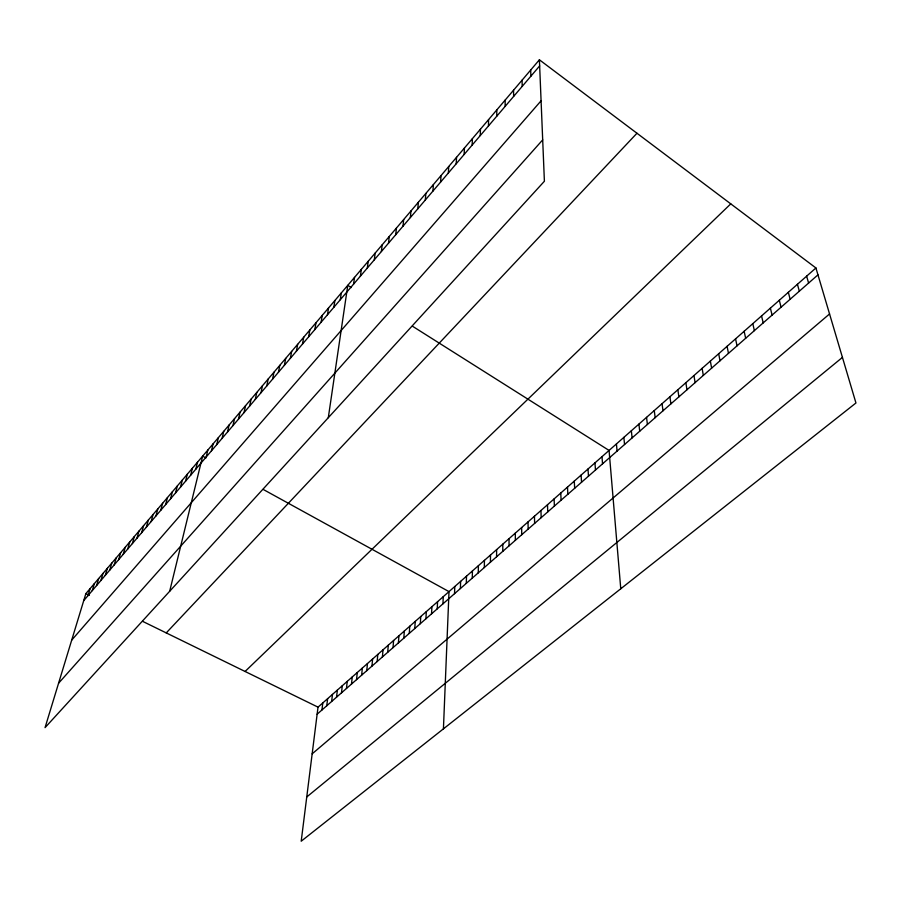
<?xml version="1.0" encoding="UTF-8"?>
<svg xmlns="http://www.w3.org/2000/svg" width="901" height="901" viewBox="0 0 901 901"><rect width="100%" height="100%" fill="white"/><g stroke="black" fill="none" stroke-linecap="round" stroke-linejoin="round"><path stroke-width="1.35" d="M502.792 551.333L502.803 544.159M496.586 556.784L496.631 549.61M496.755 116.206L496.811 109.922M490.426 562.19L490.504 555.016M484.321 567.54L484.434 560.366M488.466 125.926L488.579 119.608M478.262 572.856L478.408 565.682M472.259 578.127L472.428 570.952M480.267 135.544L480.436 129.192M466.301 583.352L466.504 576.178M460.388 588.533L460.625 581.37M472.158 145.061L472.383 138.675M454.532 593.68L454.791 586.517M443.427 728.853L449.002 591.619L263.137 489.401M442.943 603.839L443.258 596.676M464.139 154.465L464.42 148.057M437.222 608.862L437.571 601.699M456.199 163.768L456.537 157.326M431.545 613.84L431.917 606.688M425.914 618.784L426.319 611.633M448.36 172.969L448.743 166.505M420.328 623.683L420.756 616.532M414.775 628.549L415.237 621.397M409.279 633.369L409.764 626.229M440.589 182.081L441.028 175.582M403.817 638.156L404.324 631.027M398.4 642.909L398.94 635.779M432.919 191.091L433.392 184.57M393.027 647.628L393.591 640.498M425.317 199.999L425.846 193.456M387.7 652.301L388.286 645.172M382.407 656.942L383.015 649.824M417.794 208.818L418.379 202.241M377.159 661.548L377.789 654.43M371.944 666.121L372.597 659.014M410.36 217.535L410.98 210.947M366.775 670.659L367.45 663.553M361.639 675.164L362.337 668.058M356.548 679.636L357.269 672.529M402.995 226.174L403.671 219.551M351.491 684.073L352.235 676.978M346.468 688.465L347.234 681.381M395.719 234.71L396.429 228.077M341.49 692.835L342.279 685.751M388.511 243.169L389.266 236.512M336.546 697.171L337.357 690.098M331.636 701.485L332.469 694.412M326.77 705.753L327.615 698.692M381.371 251.537L382.17 244.858M321.927 709.999L322.795 702.938M374.309 259.815L375.154 253.113M815.923 267.969L318.019 707.15L301.204 841.207L855.95 402.984L815.923 267.969L539.395 59.793L85.877 593.59L45.05 727.636L544.395 181.247L539.395 59.793M367.326 268.014L368.205 261.29M360.411 276.123L361.324 269.388M353.564 284.153L354.521 277.407M328.302 417.704L347.775 285.335L351.3 287.565M340.274 299.74L341.299 292.96M333.82 307.309L334.89 300.506M327.435 314.798L328.538 307.996M321.105 322.22L322.243 315.395M314.832 329.575L316.003 322.738M308.626 336.85L309.831 330.003M302.477 344.069L303.716 337.199M296.384 351.21L297.657 344.34M290.359 358.283L291.654 351.401M284.378 365.299L285.696 358.407M278.454 372.248L279.806 365.344M272.586 379.13L273.972 372.214M266.775 385.943L268.183 379.017M261.008 392.701L262.45 385.774M255.298 399.391L256.774 392.453M249.645 406.036L251.142 399.087M244.036 412.602L245.556 405.653M238.483 419.123L240.026 412.162M232.976 425.576L234.553 418.616M227.525 431.973L229.113 425.002M222.119 438.325L223.73 431.342M216.758 444.61L218.391 437.627M211.442 450.838L213.109 443.855M206.171 457.021L207.861 450.027M169.681 591.27L202.657 456.143L205.957 457.956M195.776 469.207L197.51 462.213M190.64 475.232L192.397 468.227M185.561 481.19L187.329 474.185M180.515 487.114L182.306 480.098M175.515 492.971L177.328 485.966M170.559 498.794L172.384 491.777M165.638 504.56L167.485 497.543M160.761 510.27L162.631 503.254M155.929 515.946L157.821 508.93M151.131 521.566L153.046 514.55M146.379 527.141L148.305 520.125M141.671 532.671L143.608 525.655M136.997 538.156L138.945 531.128M132.357 543.596L134.328 536.568M127.751 548.991L129.744 541.963M123.189 554.34L125.194 547.312M118.673 559.645L120.689 552.628M114.179 564.916L116.218 557.888M109.731 570.13L111.78 563.114M105.304 575.311L107.377 568.294M100.923 580.447L103.007 573.43M96.587 585.549L98.682 578.532M92.274 590.606L94.38 583.589M87.994 595.629L90.111 588.612M83.748 600.607L539.654 65.908M71.72 640.093L541.084 100.788M58.588 683.206L542.695 139.869M166.246 632.907L636.962 133.247M245.083 671.47L730.767 203.863M317.129 714.211L817.962 274.85M312.151 753.855L829.562 313.953M306.745 796.98L842.435 357.393M85.877 593.59L89.402 595.313M142.549 621.318L318.019 707.15M412.376 326.151L609.065 450.432L620.766 588.758M806.632 276.168L808.602 283.072M797.43 284.288L799.333 291.203M788.33 292.318L790.154 299.245M779.309 300.27L781.077 307.218M770.389 308.142L772.089 315.102M761.559 315.936L763.192 322.907M752.808 323.65L754.374 330.633M744.147 331.286L745.656 338.28M735.576 338.844L737.018 345.86M727.084 346.333L728.47 353.361M718.683 353.755L720.012 360.783M710.36 361.098L711.621 368.137M702.116 368.363L703.321 375.424M693.95 375.571L695.099 382.632M685.864 382.7L686.956 389.773M677.856 389.761L678.892 396.845M669.916 396.767L670.907 403.851M662.055 403.693L663.001 410.788M654.272 410.563L655.162 417.67M646.558 417.366L647.402 424.472M638.922 424.101L639.71 431.219M631.353 430.779L632.097 437.909M623.852 437.39L624.551 444.52M616.43 443.945L617.072 451.086M601.981 456.683L602.544 463.835M594.964 462.877L595.482 470.029M588.004 469.016L588.477 476.167M581.111 475.097L581.539 482.249M574.275 481.123L574.669 488.286M567.495 487.103L567.844 494.266M560.771 493.027L561.086 500.201M554.115 498.906L554.385 506.08M547.504 504.729L547.74 511.903M530.689 70.053L530.88 76.191M540.96 510.507L541.163 517.681M534.462 516.239L534.631 523.413M522.073 80.189L522.197 86.372M528.02 521.916L528.155 529.09M521.645 527.547L521.735 534.721M513.559 90.213L513.626 96.43M515.304 533.133L515.361 540.307M509.031 538.674L509.054 545.848M505.146 100.124L505.146 106.374"/></g></svg>
